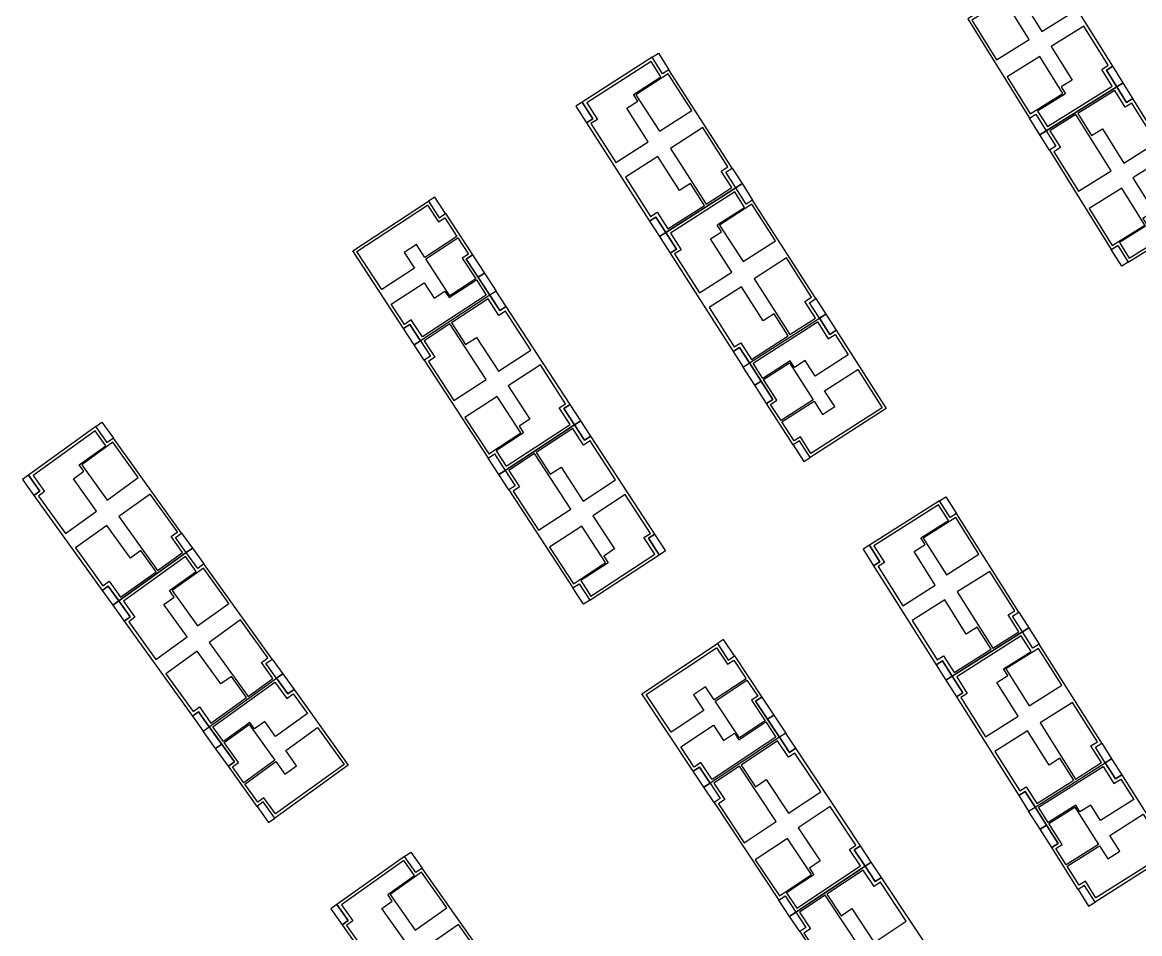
# Model space of a CAD drawing. Header units: millimetres. Extents: x 2243236 to 2245245, y 377909 to 380965.
# Drawn here: x 2244650.6 to 2244821, y 378515.9 to 378654.8 of the extents above; entities that cross this region are included whole.
import ezdxf

# ---------------------------------------------------------------- set-up
doc = ezdxf.new("R2010")
doc.units = ezdxf.units.MM
for name, color, linetype in [('планировка_квартир_1_тип_балконы', 6, 'Continuous'), ('планировка_квартир_1_тип_двухкомнатные', 2, 'Continuous'), ('планировка_квартир_1_тип_контур', 249, 'Continuous'), ('планировка_квартир_1_тип_однокомнатная', 5, 'Continuous'), ('планировка_квартир_1_тип_трехкомнатные', 1, 'Continuous'), ('планировка_квартир_тип_2_балконы', 6, 'Continuous'), ('планировка_квартир_тип_2_двухкомнатные', 2, 'Continuous'), ('планировка_квартир_тип_2_контур', 249, 'Continuous'), ('планировка_квартир_тип_2_однокомнатные', 5, 'Continuous'), ('планировка_квартир_тип_2_трехкомнатные', 1, 'Continuous')]:
    doc.layers.add(name, color=color, linetype=linetype)

msp = doc.modelspace()

# ---------------------------------------------------------------- linework, layer by layer
at = {"layer": 'планировка_квартир_1_тип_балконы'}
for points in [[(2244714.22, 378625.02), (2244715.17, 378625.65), (2244713.53, 378628.16), (2244712.57, 378627.54)], [(2244720.15, 378615.94), (2244718.34, 378618.72), (2244719.29, 378619.34), (2244721.11, 378616.57)], [(2244721.93, 378613.2), (2244720.15, 378615.94), (2244721.11, 378616.57), (2244722.9, 378613.83)], [(2244773.15, 378610.33), (2244774.74, 378607.85), (2244773.78, 378607.24), (2244772.19, 378609.71)], [(2244710.38, 378605.65), (2244708.77, 378608.11), (2244709.72, 378608.73), (2244711.33, 378606.27)], [(2244761.53, 378602.87), (2244763.29, 378600.12), (2244762.33, 378599.5), (2244760.56, 378602.25)], [(2244763.29, 378600.12), (2244765.08, 378597.32), (2244764.12, 378596.71), (2244762.33, 378599.5)], [(2244769.15, 378590.98), (2244768.19, 378590.37), (2244769.81, 378587.84), (2244770.78, 378588.45)], [(2244758.29, 378557.59), (2244759.25, 378558.23), (2244757.59, 378560.73), (2244756.63, 378560.1)], [(2244690.34, 378555.47), (2244692.06, 378553.08), (2244691.13, 378552.42), (2244689.41, 378554.81)], [(2244764.29, 378548.55), (2244762.46, 378551.32), (2244763.41, 378551.95), (2244765.24, 378549.18)], [(2244766.09, 378545.82), (2244764.29, 378548.55), (2244765.24, 378549.18), (2244767.05, 378546.46)], [(2244679.13, 378547.42), (2244681.03, 378544.76), (2244680.1, 378544.09), (2244678.19, 378546.75)], [(2244681.03, 378544.76), (2244682.97, 378542.06), (2244682.04, 378541.4), (2244680.1, 378544.09)], [(2244754.59, 378538.19), (2244752.96, 378540.64), (2244753.92, 378541.27), (2244755.54, 378538.82)], [(2244816.74, 378542.55), (2244818.32, 378540.07), (2244817.35, 378539.46), (2244815.78, 378541.94)], [(2244687.36, 378535.95), (2244686.44, 378535.28), (2244688.19, 378532.84), (2244689.12, 378533.5)], [(2244805.08, 378535.17), (2244806.82, 378532.4), (2244805.85, 378531.79), (2244804.1, 378534.56)], [(2244806.82, 378532.4), (2244808.59, 378529.6), (2244807.63, 378528.99), (2244805.85, 378531.79)], [(2244812.62, 378523.23), (2244811.65, 378522.62), (2244813.26, 378520.08), (2244814.23, 378520.69)]]:
    msp.add_lwpolyline(points, close=True, dxfattribs=at)
at = {"layer": 'планировка_квартир_1_тип_двухкомнатные'}
for points in [[(2244711.64, 378606.84), (2244709.95, 378609.43), (2244708.9, 378608.75), (2244706.88, 378611.84), (2244711.9, 378615.11), (2244713.42, 378612.77), (2244715.06, 378613.84), (2244715.72, 378612.83), (2244719.87, 378615.54), (2244721.39, 378613.21)], [(2244771.88, 378609.15), (2244773.55, 378606.54), (2244774.6, 378607.22), (2244776.59, 378604.11), (2244771.55, 378600.88), (2244770.04, 378603.23), (2244768.4, 378602.17), (2244767.75, 378603.19), (2244763.58, 378600.51), (2244762.07, 378602.85)], [(2244689.13, 378554.23), (2244690.94, 378551.71), (2244691.95, 378552.44), (2244694.1, 378549.45), (2244689.24, 378545.95), (2244687.61, 378548.22), (2244686.02, 378547.08), (2244685.32, 378548.06), (2244681.3, 378545.17), (2244679.67, 378547.43)], [(2244755.84, 378539.39), (2244754.13, 378541.97), (2244753.09, 378541.28), (2244751.05, 378544.36), (2244756.04, 378547.67), (2244757.59, 378545.34), (2244759.22, 378546.42), (2244759.88, 378545.42), (2244764.01, 378548.15), (2244765.55, 378545.83)], [(2244815.47, 378541.38), (2244817.12, 378538.76), (2244818.17, 378539.43), (2244820.15, 378536.31), (2244815.09, 378533.11), (2244813.59, 378535.47), (2244811.94, 378534.43), (2244811.29, 378535.45), (2244807.11, 378532.8), (2244805.62, 378535.15)]]:
    msp.add_lwpolyline(points, close=True, dxfattribs=at)
at = {"layer": 'планировка_квартир_1_тип_контур'}
for points in [[(2244711.33, 378606.27), (2244709.72, 378608.73), (2244708.77, 378608.11), (2244701.01, 378619.99), (2244712.57, 378627.54), (2244714.22, 378625.02), (2244715.17, 378625.65), (2244719.29, 378619.34), (2244718.34, 378618.72), (2244721.93, 378613.2), (2244711.33, 378606.27)], [(2244772.19, 378609.71), (2244773.78, 378607.24), (2244774.74, 378607.85), (2244782.4, 378595.92), (2244770.78, 378588.45), (2244769.15, 378590.98), (2244768.19, 378590.37), (2244764.12, 378596.71), (2244765.08, 378597.32), (2244761.53, 378602.87), (2244772.19, 378609.71)], [(2244755.54, 378538.82), (2244753.92, 378541.27), (2244752.96, 378540.64), (2244745.12, 378552.46), (2244756.63, 378560.1), (2244758.29, 378557.59), (2244759.25, 378558.23), (2244763.41, 378551.95), (2244762.46, 378551.32), (2244766.09, 378545.82), (2244755.54, 378538.82)], [(2244689.41, 378554.81), (2244691.13, 378552.42), (2244692.06, 378553.08), (2244700.33, 378541.57), (2244689.12, 378533.5), (2244687.36, 378535.95), (2244686.44, 378535.28), (2244682.04, 378541.4), (2244682.97, 378542.06), (2244679.13, 378547.42), (2244689.41, 378554.81)], [(2244815.78, 378541.94), (2244817.35, 378539.46), (2244818.32, 378540.07), (2244825.9, 378528.08), (2244814.23, 378520.69), (2244812.62, 378523.23), (2244811.65, 378522.62), (2244807.63, 378528.99), (2244808.59, 378529.6), (2244805.08, 378535.17), (2244815.78, 378541.94)]]:
    msp.add_lwpolyline(points, close=True, dxfattribs=at)
at = {"layer": 'планировка_квартир_1_тип_однокомнатная'}
for points in [[(2244712.16, 378618.76), (2244717.05, 378621.95), (2244718.66, 378619.48), (2244717.7, 378618.86), (2244719.77, 378615.69), (2244715.84, 378613.12)], [(2244771.26, 378597.23), (2244766.35, 378594.08), (2244764.75, 378596.56), (2244765.71, 378597.18), (2244763.67, 378600.36), (2244767.62, 378602.9)], [(2244756.28, 378551.31), (2244761.14, 378554.54), (2244762.78, 378552.08), (2244761.82, 378551.45), (2244763.91, 378548.3), (2244760, 378545.71)], [(2244689.14, 378542.3), (2244684.4, 378538.89), (2244682.68, 378541.29), (2244683.61, 378541.95), (2244681.4, 378545.02), (2244685.21, 378547.76)], [(2244814.77, 378529.47), (2244809.84, 378526.35), (2244808.26, 378528.84), (2244809.22, 378529.45), (2244807.2, 378532.65), (2244811.17, 378535.16)]]:
    msp.add_lwpolyline(points, close=True, dxfattribs=at)
at = {"layer": 'планировка_квартир_1_тип_трехкомнатные'}
for points in [[(2244705.43, 378614.06), (2244701.65, 378619.85), (2244712.44, 378626.91), (2244714.09, 378624.39), (2244715.04, 378625.01), (2244716.91, 378622.15), (2244712.03, 378618.96), (2244710.73, 378620.94), (2244708.88, 378619.73), (2244710.44, 378617.34)], [(2244778.03, 378601.87), (2244781.77, 378596.06), (2244770.91, 378589.09), (2244769.29, 378591.62), (2244768.33, 378591), (2244766.48, 378593.88), (2244771.39, 378597.03), (2244772.67, 378595.04), (2244774.54, 378596.23), (2244772.99, 378598.64)], [(2244749.58, 378546.57), (2244745.76, 378552.33), (2244756.51, 378559.46), (2244758.17, 378556.96), (2244759.12, 378557.59), (2244761.01, 378554.74), (2244756.15, 378551.52), (2244754.84, 378553.49), (2244752.99, 378552.26), (2244754.57, 378549.88)], [(2244695.66, 378547.29), (2244699.69, 378541.67), (2244689.22, 378534.14), (2244687.46, 378536.58), (2244686.54, 378535.92), (2244684.54, 378538.69), (2244689.28, 378542.1), (2244690.66, 378540.18), (2244692.46, 378541.47), (2244690.8, 378543.79)], [(2244821.57, 378534.07), (2244825.27, 378528.22), (2244814.36, 378521.33), (2244812.76, 378523.87), (2244811.79, 378523.26), (2244809.97, 378526.14), (2244814.9, 378529.27), (2244816.17, 378527.26), (2244818.04, 378528.45), (2244816.51, 378530.86)]]:
    msp.add_lwpolyline(points, close=True, dxfattribs=at)
at = {"layer": 'планировка_квартир_тип_2_балконы'}
for points in [[(2244746.67, 378649.47), (2244747.63, 378650.09), (2244749.24, 378647.57), (2244748.28, 378646.95), (2244746.67, 378649.47)], [(2244816.93, 378648.12), (2244815.96, 378647.51), (2244817.54, 378644.97), (2244818.51, 378645.58)], [(2244819.99, 378643.21), (2244818.51, 378645.58), (2244817.54, 378644.97), (2244819.01, 378642.6)], [(2244736.66, 378639.49), (2244737.63, 378640.11), (2244736.01, 378642.63), (2244735.04, 378642.01)], [(2244806.79, 378638.28), (2244805.82, 378637.67), (2244804.24, 378640.21), (2244805.21, 378640.82), (2244806.79, 378638.28)], [(2244808.26, 378635.91), (2244807.29, 378635.31), (2244805.82, 378637.67), (2244806.79, 378638.28)], [(2244757.92, 378631.94), (2244758.88, 378632.56), (2244760.39, 378630.21), (2244759.43, 378629.59)], [(2244759.43, 378629.59), (2244760.39, 378630.21), (2244762, 378627.69), (2244761.04, 378627.08), (2244759.43, 378629.59)], [(2244746.3, 378624.48), (2244747.8, 378622.13), (2244748.77, 378622.75), (2244747.26, 378625.1)], [(2244749.42, 378619.61), (2244750.39, 378620.24), (2244748.77, 378622.75), (2244747.8, 378622.13)], [(2244819.27, 378618.23), (2244818.31, 378617.62), (2244816.72, 378620.16), (2244817.69, 378620.77), (2244819.27, 378618.23)], [(2244724.42, 378611.49), (2244722.9, 378613.83), (2244721.93, 378613.2), (2244723.46, 378610.86)], [(2244770.68, 378612.06), (2244771.64, 378612.68), (2244773.15, 378610.33), (2244772.19, 378609.71)], [(2244712.86, 378603.93), (2244711.9, 378603.31), (2244710.38, 378605.65), (2244711.33, 378606.27)], [(2244759.05, 378604.6), (2244760.56, 378602.25), (2244761.53, 378602.87), (2244760.02, 378605.22)], [(2244734.18, 378596.55), (2244733.22, 378595.92), (2244734.85, 378593.42), (2244735.82, 378594.05)], [(2244661.84, 378593.17), (2244662.77, 378593.84), (2244664.51, 378591.41), (2244663.58, 378590.74), (2244661.84, 378593.17)], [(2244737.34, 378591.71), (2244735.82, 378594.05), (2244734.85, 378593.42), (2244736.38, 378591.09)], [(2244724.25, 378586.5), (2244723.3, 378585.87), (2244721.66, 378588.38), (2244722.62, 378589), (2244724.25, 378586.5)], [(2244652.37, 378582.68), (2244653.3, 378583.35), (2244651.56, 378585.78), (2244650.62, 378585.11)], [(2244725.78, 378584.16), (2244724.82, 378583.54), (2244723.3, 378585.87), (2244724.25, 378586.5)], [(2244790.52, 378581.87), (2244791.49, 378582.48), (2244793.09, 378579.95), (2244792.12, 378579.34), (2244790.52, 378581.87)], [(2244674, 378576.25), (2244674.92, 378576.92), (2244676.55, 378574.66), (2244675.62, 378573.99)], [(2244747.1, 378576.78), (2244746.14, 378576.15), (2244747.77, 378573.65), (2244748.74, 378574.28)], [(2244780.45, 378571.96), (2244781.42, 378572.57), (2244779.82, 378575.1), (2244778.85, 378574.48)], [(2244675.62, 378573.99), (2244676.55, 378574.66), (2244678.3, 378572.23), (2244677.37, 378571.56), (2244675.62, 378573.99)], [(2244662.78, 378568.19), (2244664.41, 378565.93), (2244665.34, 378566.6), (2244663.71, 378568.86)], [(2244737.17, 378566.72), (2244736.22, 378566.1), (2244734.58, 378568.6), (2244735.54, 378569.22), (2244737.17, 378566.72)], [(2244666.15, 378563.5), (2244667.09, 378564.17), (2244665.34, 378566.6), (2244664.41, 378565.93)], [(2244801.66, 378564.26), (2244802.62, 378564.87), (2244804.12, 378562.52), (2244803.15, 378561.91)], [(2244803.15, 378561.91), (2244804.12, 378562.52), (2244805.71, 378559.99), (2244804.75, 378559.38), (2244803.15, 378561.91)], [(2244687.78, 378557.07), (2244688.71, 378557.74), (2244690.34, 378555.47), (2244689.41, 378554.81)], [(2244789.99, 378556.88), (2244791.48, 378554.52), (2244792.45, 378555.14), (2244790.96, 378557.49)], [(2244793.08, 378551.99), (2244794.05, 378552.61), (2244792.45, 378555.14), (2244791.48, 378554.52)], [(2244676.56, 378549.01), (2244678.19, 378546.75), (2244679.13, 378547.42), (2244677.5, 378549.68)], [(2244768.6, 378544.13), (2244767.05, 378546.46), (2244766.09, 378545.82), (2244767.64, 378543.5)], [(2244814.29, 378544.3), (2244815.25, 378544.91), (2244816.74, 378542.55), (2244815.78, 378541.94)], [(2244757.08, 378536.5), (2244756.13, 378535.86), (2244754.59, 378538.19), (2244755.54, 378538.82)], [(2244802.61, 378536.92), (2244804.1, 378534.56), (2244805.08, 378535.17), (2244803.58, 378537.53)], [(2244778.46, 378529.27), (2244777.5, 378528.63), (2244779.15, 378526.14), (2244780.11, 378526.77)], [(2244708.93, 378527.64), (2244709.86, 378528.3), (2244711.59, 378525.86), (2244710.66, 378525.2), (2244708.93, 378527.64)], [(2244781.65, 378524.45), (2244780.11, 378526.77), (2244779.15, 378526.14), (2244780.7, 378523.81)], [(2244768.6, 378519.14), (2244767.65, 378518.51), (2244766, 378521), (2244766.95, 378521.63), (2244768.6, 378519.14)], [(2244699.38, 378517.22), (2244700.32, 378517.89), (2244698.59, 378520.33), (2244697.66, 378519.66)], [(2244770.14, 378516.81), (2244769.19, 378516.18), (2244767.65, 378518.51), (2244768.6, 378519.14)]]:
    msp.add_lwpolyline(points, close=True, dxfattribs=at)
at = {"layer": 'планировка_квартир_тип_2_двухкомнатные'}
for points in [[(2244811.11, 378656.51), (2244807.35, 378662.54), (2244806.35, 378661.92), (2244804.76, 378664.48), (2244799.1, 378660.95), (2244801.18, 378657.59), (2244802.86, 378658.64), (2244806.12, 378653.4)], [(2244798.84, 378660.79), (2244794.87, 378658.32), (2244796.46, 378655.76), (2244795.45, 378655.13), (2244799.21, 378649.09), (2244804.19, 378652.2)], [(2244823.6, 378636.46), (2244819.84, 378642.49), (2244818.84, 378641.87), (2244817.24, 378644.43), (2244811.59, 378640.9), (2244813.67, 378637.54), (2244815.35, 378638.59), (2244818.61, 378633.35)], [(2244811.32, 378640.74), (2244807.35, 378638.27), (2244808.95, 378635.71), (2244807.93, 378635.08), (2244811.69, 378629.04), (2244816.67, 378632.15)], [(2244754.93, 378627.07), (2244758.86, 378629.6), (2244757.23, 378632.13), (2244758.24, 378632.78), (2244754.4, 378638.76), (2244749.46, 378635.59)], [(2244742.6, 378631.18), (2244746.44, 378625.2), (2244747.43, 378625.84), (2244749.06, 378623.3), (2244754.67, 378626.9), (2244752.54, 378630.24), (2244750.87, 378629.17), (2244747.54, 378634.36)], [(2244767.69, 378607.19), (2244771.62, 378609.72), (2244769.99, 378612.25), (2244771, 378612.9), (2244767.16, 378618.88), (2244762.22, 378615.71)], [(2244755.36, 378611.31), (2244759.2, 378605.32), (2244760.19, 378605.96), (2244761.82, 378603.42), (2244767.43, 378607.02), (2244765.3, 378610.36), (2244763.63, 378609.29), (2244760.3, 378614.48)], [(2244728.18, 378604.81), (2244724.29, 378610.76), (2244723.3, 378610.12), (2244721.65, 378612.64), (2244716.07, 378609), (2244718.23, 378605.68), (2244719.88, 378606.76), (2244723.26, 378601.6)], [(2244715.81, 378608.83), (2244711.9, 378606.27), (2244713.55, 378603.75), (2244712.55, 378603.1), (2244716.44, 378597.14), (2244721.35, 378600.35)], [(2244741.09, 378585.04), (2244737.21, 378590.99), (2244736.22, 378590.35), (2244734.57, 378592.87), (2244728.99, 378589.22), (2244731.15, 378585.91), (2244732.8, 378586.99), (2244736.18, 378581.83)], [(2244728.73, 378589.05), (2244724.82, 378586.5), (2244726.47, 378583.97), (2244725.47, 378583.32), (2244729.36, 378577.37), (2244734.27, 378580.58)], [(2244671.26, 378571.23), (2244675.06, 378573.96), (2244673.3, 378576.41), (2244674.27, 378577.11), (2244670.12, 378582.88), (2244665.35, 378579.45)], [(2244658.73, 378574.69), (2244662.88, 378568.92), (2244663.84, 378569.61), (2244665.6, 378567.16), (2244671.01, 378571.05), (2244668.71, 378574.27), (2244667.11, 378573.12), (2244663.51, 378578.12)], [(2244798.63, 378559.41), (2244802.59, 378561.91), (2244800.97, 378564.46), (2244801.98, 378565.1), (2244798.18, 378571.11), (2244793.22, 378567.97)], [(2244786.33, 378563.61), (2244790.13, 378557.6), (2244791.13, 378558.23), (2244792.74, 378555.68), (2244798.37, 378559.25), (2244796.27, 378562.59), (2244794.6, 378561.54), (2244791.3, 378566.75)], [(2244685.05, 378552.05), (2244688.85, 378554.78), (2244687.09, 378557.23), (2244688.05, 378557.93), (2244683.91, 378563.7), (2244679.14, 378560.27)], [(2244672.52, 378555.51), (2244676.67, 378549.74), (2244677.62, 378550.43), (2244679.38, 378547.98), (2244684.8, 378551.87), (2244682.5, 378555.09), (2244680.89, 378553.94), (2244677.29, 378558.94)], [(2244811.26, 378539.45), (2244815.21, 378541.95), (2244813.6, 378544.5), (2244814.61, 378545.14), (2244810.81, 378551.14), (2244805.85, 378548.01)], [(2244798.96, 378543.65), (2244802.76, 378537.64), (2244803.75, 378538.27), (2244805.37, 378535.72), (2244811, 378539.29), (2244808.89, 378542.63), (2244807.22, 378541.58), (2244803.93, 378546.79)], [(2244772.39, 378537.48), (2244768.47, 378543.41), (2244767.48, 378542.76), (2244765.82, 378545.27), (2244760.26, 378541.58), (2244762.44, 378538.28), (2244764.09, 378539.38), (2244767.5, 378534.23)], [(2244760, 378541.41), (2244756.11, 378538.83), (2244757.77, 378536.31), (2244756.78, 378535.65), (2244760.71, 378529.73), (2244765.6, 378532.98)], [(2244785.45, 378517.8), (2244781.52, 378523.72), (2244780.54, 378523.07), (2244778.88, 378525.58), (2244773.32, 378521.9), (2244775.5, 378518.6), (2244777.15, 378519.69), (2244780.56, 378514.55)], [(2244773.06, 378521.73), (2244769.17, 378519.14), (2244770.83, 378516.63), (2244769.84, 378515.97), (2244773.77, 378510.05), (2244778.66, 378513.29)], [(2244718.19, 378505.63), (2244722.01, 378508.34), (2244720.27, 378510.8), (2244721.24, 378511.49), (2244717.14, 378517.29), (2244712.34, 378513.9)]]:
    msp.add_lwpolyline(points, close=True, dxfattribs=at)
at = {"layer": 'планировка_квартир_тип_2_контур'}
for points in [[(2244794.3, 378658.33), (2244795.78, 378655.96), (2244794.81, 378655.36), (2244804.24, 378640.21), (2244805.21, 378640.82), (2244806.79, 378638.28), (2244817.54, 378644.97), (2244817.54, 378644.97), (2244815.96, 378647.51), (2244816.93, 378648.12), (2244807.5, 378663.26), (2244806.53, 378662.65), (2244805.05, 378665.02), (2244794.3, 378658.33)], [(2244759.43, 378629.59), (2244757.92, 378631.94), (2244758.88, 378632.56), (2244749.24, 378647.57), (2244748.28, 378646.95), (2244746.67, 378649.47), (2244736.01, 378642.63), (2244736.01, 378642.63), (2244737.63, 378640.11), (2244736.66, 378639.49), (2244746.3, 378624.48), (2244747.26, 378625.1), (2244748.77, 378622.75), (2244759.43, 378629.59)], [(2244806.79, 378638.28), (2244808.26, 378635.91), (2244807.29, 378635.31), (2244816.72, 378620.16), (2244817.69, 378620.77), (2244819.27, 378618.23), (2244830.02, 378624.92), (2244830.02, 378624.92), (2244828.44, 378627.46), (2244829.42, 378628.07), (2244819.99, 378643.21), (2244819.01, 378642.6), (2244817.54, 378644.97), (2244806.79, 378638.28)], [(2244772.19, 378609.71), (2244770.68, 378612.06), (2244771.64, 378612.68), (2244762, 378627.69), (2244761.04, 378627.08), (2244759.43, 378629.59), (2244748.77, 378622.75), (2244748.77, 378622.75), (2244750.39, 378620.24), (2244749.42, 378619.61), (2244759.05, 378604.6), (2244760.02, 378605.22), (2244761.53, 378602.87), (2244772.19, 378609.71)], [(2244711.33, 378606.27), (2244712.86, 378603.93), (2244711.9, 378603.31), (2244721.66, 378588.38), (2244722.62, 378589), (2244724.25, 378586.5), (2244734.85, 378593.42), (2244734.85, 378593.42), (2244733.22, 378595.92), (2244734.18, 378596.55), (2244724.42, 378611.49), (2244723.46, 378610.86), (2244721.93, 378613.2), (2244711.33, 378606.27)], [(2244675.62, 378573.99), (2244674, 378576.25), (2244674.92, 378576.92), (2244664.51, 378591.41), (2244663.58, 378590.74), (2244661.84, 378593.17), (2244651.56, 378585.78), (2244651.56, 378585.78), (2244653.3, 378583.35), (2244652.37, 378582.68), (2244662.78, 378568.19), (2244663.71, 378568.86), (2244665.34, 378566.6), (2244675.62, 378573.99)], [(2244724.25, 378586.5), (2244725.78, 378584.16), (2244724.82, 378583.54), (2244734.58, 378568.6), (2244735.54, 378569.22), (2244737.17, 378566.72), (2244747.77, 378573.65), (2244747.77, 378573.65), (2244746.14, 378576.15), (2244747.1, 378576.78), (2244737.34, 378591.71), (2244736.38, 378591.09), (2244734.85, 378593.42), (2244724.25, 378586.5)], [(2244803.15, 378561.91), (2244801.66, 378564.26), (2244802.62, 378564.87), (2244793.09, 378579.95), (2244792.12, 378579.34), (2244790.52, 378581.87), (2244779.82, 378575.1), (2244779.82, 378575.1), (2244781.42, 378572.57), (2244780.45, 378571.96), (2244789.99, 378556.88), (2244790.96, 378557.49), (2244792.45, 378555.14), (2244803.15, 378561.91)], [(2244689.41, 378554.81), (2244687.78, 378557.07), (2244688.71, 378557.74), (2244678.3, 378572.23), (2244677.37, 378571.56), (2244675.62, 378573.99), (2244665.34, 378566.6), (2244665.34, 378566.6), (2244667.09, 378564.17), (2244666.15, 378563.5), (2244676.56, 378549.01), (2244677.5, 378549.68), (2244679.13, 378547.42), (2244689.41, 378554.81)], [(2244815.78, 378541.94), (2244814.29, 378544.3), (2244815.25, 378544.91), (2244805.71, 378559.99), (2244804.75, 378559.38), (2244803.15, 378561.91), (2244792.45, 378555.14), (2244792.45, 378555.14), (2244794.05, 378552.61), (2244793.08, 378551.99), (2244802.61, 378536.92), (2244803.58, 378537.53), (2244805.08, 378535.17), (2244815.78, 378541.94)], [(2244755.54, 378538.82), (2244757.08, 378536.5), (2244756.13, 378535.86), (2244766, 378521), (2244766.95, 378521.63), (2244768.6, 378519.14), (2244779.15, 378526.14), (2244779.15, 378526.14), (2244777.5, 378528.63), (2244778.46, 378529.27), (2244768.6, 378544.13), (2244767.64, 378543.5), (2244766.09, 378545.82), (2244755.54, 378538.82)], [(2244722.57, 378508.36), (2244720.96, 378510.64), (2244721.89, 378511.29), (2244711.59, 378525.86), (2244710.66, 378525.2), (2244708.93, 378527.64), (2244698.59, 378520.33), (2244698.59, 378520.33), (2244700.32, 378517.89), (2244699.38, 378517.22), (2244709.68, 378502.66), (2244710.62, 378503.32), (2244712.24, 378501.04), (2244722.57, 378508.36)], [(2244768.6, 378519.14), (2244770.14, 378516.81), (2244769.19, 378516.18), (2244779.05, 378501.32), (2244780, 378501.95), (2244781.66, 378499.45), (2244792.21, 378506.46), (2244792.21, 378506.46), (2244790.56, 378508.95), (2244791.52, 378509.58), (2244781.65, 378524.45), (2244780.7, 378523.81), (2244779.15, 378526.14), (2244768.6, 378519.14)]]:
    msp.add_lwpolyline(points, dxfattribs=at)
at = {"layer": 'планировка_квартир_тип_2_однокомнатные'}
for points in [[(2244805.82, 378649.57), (2244800.84, 378646.47), (2244804.35, 378640.84), (2244809.33, 378643.94)], [(2244747.79, 378638.19), (2244752.73, 378641.36), (2244749.14, 378646.94), (2244744.2, 378643.77)], [(2244818.31, 378629.52), (2244813.33, 378626.42), (2244816.83, 378620.79), (2244821.82, 378623.89)], [(2244760.55, 378618.32), (2244765.49, 378621.49), (2244761.9, 378627.07), (2244756.96, 378623.9)], [(2244723.04, 378597.76), (2244718.13, 378594.55), (2244721.76, 378589), (2244726.67, 378592.21)], [(2244663.55, 378581.97), (2244668.31, 378585.39), (2244664.44, 378590.78), (2244659.68, 378587.35)], [(2244791.57, 378570.58), (2244796.53, 378573.72), (2244792.98, 378579.33), (2244788.02, 378576.19)], [(2244735.96, 378577.99), (2244731.05, 378574.78), (2244734.67, 378569.23), (2244739.59, 378572.44)], [(2244677.33, 378562.79), (2244682.1, 378566.21), (2244678.23, 378571.6), (2244673.46, 378568.17)], [(2244804.19, 378550.62), (2244809.15, 378553.76), (2244805.61, 378559.36), (2244800.65, 378556.23)], [(2244767.31, 378530.4), (2244762.42, 378527.15), (2244766.09, 378521.63), (2244770.98, 378524.87)], [(2244710.56, 378516.43), (2244715.35, 378519.82), (2244711.52, 378525.23), (2244706.73, 378521.84)]]:
    msp.add_lwpolyline(points, close=True, dxfattribs=at)
at = {"layer": 'планировка_квартир_тип_2_трехкомнатные'}
for points in [[(2244816.85, 378645.06), (2244815.25, 378647.63), (2244816.25, 378648.25), (2244812.51, 378654.24), (2244807.53, 378651.14), (2244810.73, 378645.99), (2244809.06, 378644.95), (2244809.71, 378643.92), (2244805.47, 378641.28), (2244806.96, 378638.91)], [(2244736.7, 378642.55), (2244738.33, 378640.01), (2244737.35, 378639.37), (2244741.16, 378633.43), (2244746.1, 378636.6), (2244742.83, 378641.7), (2244744.49, 378642.76), (2244743.83, 378643.79), (2244748.02, 378646.48), (2244746.51, 378648.84)], [(2244829.33, 378625.01), (2244827.74, 378627.58), (2244828.73, 378628.2), (2244825, 378634.19), (2244820.02, 378631.09), (2244823.22, 378625.94), (2244821.55, 378624.9), (2244822.19, 378623.87), (2244817.96, 378621.23), (2244819.44, 378618.85)], [(2244749.46, 378622.67), (2244751.09, 378620.13), (2244750.11, 378619.49), (2244753.92, 378613.55), (2244758.86, 378616.72), (2244755.59, 378621.82), (2244757.24, 378622.89), (2244756.59, 378623.91), (2244760.78, 378626.6), (2244759.27, 378628.96)], [(2244734.16, 378593.5), (2244732.51, 378596.03), (2244733.49, 378596.67), (2244729.63, 378602.58), (2244724.71, 378599.37), (2244728.03, 378594.3), (2244726.38, 378593.22), (2244727.05, 378592.2), (2244722.87, 378589.47), (2244724.41, 378587.13)], [(2244652.25, 378585.73), (2244654.01, 378583.28), (2244653.06, 378582.59), (2244657.18, 378576.86), (2244661.95, 378580.29), (2244658.41, 378585.21), (2244660.01, 378586.36), (2244659.3, 378587.35), (2244663.35, 378590.26), (2244661.71, 378592.53)], [(2244747.08, 378573.72), (2244745.43, 378576.25), (2244746.41, 378576.89), (2244742.55, 378582.81), (2244737.63, 378579.59), (2244740.95, 378574.52), (2244739.3, 378573.44), (2244739.97, 378572.43), (2244735.79, 378569.7), (2244737.33, 378567.35)], [(2244780.51, 378575.01), (2244782.13, 378572.46), (2244781.14, 378571.83), (2244784.91, 378565.86), (2244789.87, 378569), (2244786.63, 378574.12), (2244788.3, 378575.18), (2244787.65, 378576.21), (2244791.86, 378578.87), (2244790.36, 378581.24)], [(2244666.04, 378566.55), (2244667.8, 378564.1), (2244666.85, 378563.41), (2244670.97, 378557.68), (2244675.74, 378561.11), (2244672.2, 378566.03), (2244673.8, 378567.18), (2244673.09, 378568.17), (2244677.13, 378571.08), (2244675.5, 378573.35)], [(2244793.14, 378555.05), (2244794.75, 378552.5), (2244793.76, 378551.87), (2244797.54, 378545.9), (2244802.5, 378549.04), (2244799.26, 378554.16), (2244800.92, 378555.21), (2244800.27, 378556.24), (2244804.49, 378558.91), (2244802.99, 378561.28)], [(2244778.46, 378526.21), (2244776.79, 378528.73), (2244777.77, 378529.38), (2244773.86, 378535.26), (2244768.97, 378532.01), (2244772.32, 378526.96), (2244770.68, 378525.88), (2244771.35, 378524.86), (2244767.2, 378522.11), (2244768.75, 378519.77)], [(2244699.29, 378520.28), (2244701.03, 378517.81), (2244700.08, 378517.13), (2244704.15, 378511.37), (2244708.95, 378514.76), (2244705.45, 378519.71), (2244707.05, 378520.84), (2244706.35, 378521.84), (2244710.42, 378524.72), (2244708.8, 378527.01)]]:
    msp.add_lwpolyline(points, close=True, dxfattribs=at)

doc.saveas('drawing.dxf')
